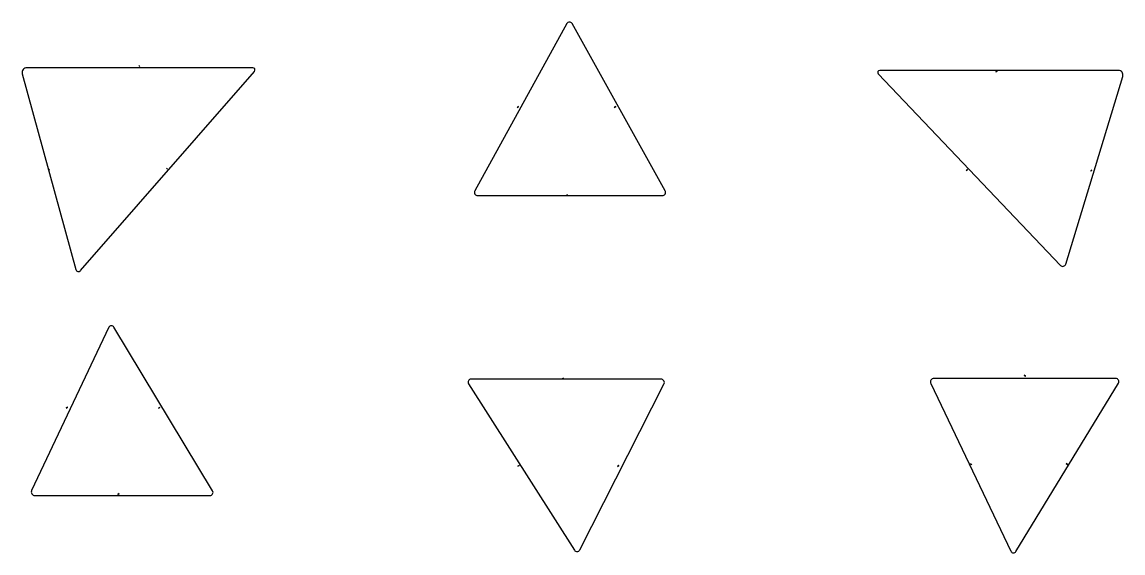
# Model space of a CAD drawing. Header units: metres. Extents: x -1 to 145, y -1 to 19.
# Drawn here: x 26.36 to 33.68, y 9.23 to 12.76 of the extents above; entities that cross this region are included whole.
import ezdxf

# ---------------------------------------------------------------- set-up
doc = ezdxf.new("R2010")
doc.units = ezdxf.units.M
doc.layers.add('LABELS', color=1, linetype='CONTINUOUS')
doc.layers.add('SHAPES', color=3, linetype='CONTINUOUS')

msp = doc.modelspace()

# ---------------------------------------------------------------- linework, layer by layer
at = {"layer": 'LABELS'}
for p, q in [((27.1368, 12.4697), (27.133, 12.4733)), ((27.133, 12.4733), (27.1406, 12.4661)), ((27.1368, 12.4697), (27.133, 12.4733)), ((27.1368, 12.4697), (27.133, 12.4733)), ((27.133, 12.4733), (27.133, 12.4733)), ((27.133, 12.4733), (27.1368, 12.4697)), ((27.133, 12.4733), (27.133, 12.4733)), ((27.133, 12.4733), (27.1406, 12.4661)), ((27.133, 12.4733), (27.1406, 12.4661)), ((27.1368, 12.4697), (27.133, 12.4733)), ((27.133, 12.4733), (27.133, 12.4733)), ((27.133, 12.4733), (27.1368, 12.4697)), ((27.1406, 12.4661), (27.133, 12.4733)), ((27.133, 12.4733), (27.133, 12.4733)), ((27.133, 12.4733), (27.1406, 12.4661)), ((27.1368, 12.4697), (27.133, 12.4733)), ((27.1406, 12.4661), (27.1368, 12.4697)), ((27.1406, 12.4661), (27.1368, 12.4697)), ((27.1368, 12.4697), (27.1406, 12.4661)), ((27.1406, 12.4661), (27.1368, 12.4697)), ((27.1368, 12.4697), (27.1406, 12.4661)), ((27.1406, 12.4661), (27.1368, 12.4697)), ((27.1368, 12.4697), (27.1406, 12.4661)), ((27.1406, 12.4661), (27.1368, 12.4697)), ((27.1368, 12.4697), (27.1406, 12.4661)), ((27.1406, 12.4661), (27.1368, 12.4697)), ((27.1406, 12.4661), (27.1406, 12.4661)), ((27.1406, 12.4661), (27.1406, 12.4661)), ((27.1406, 12.4661), (27.1406, 12.4661)), ((27.1406, 12.4661), (27.1406, 12.4661)), ((32.8336, 12.4302), (32.8415, 12.437)), ((32.8336, 12.4302), (32.8415, 12.437)), ((32.8336, 12.4302), (32.8415, 12.437)), ((32.8376, 12.4336), (32.8336, 12.4302)), ((32.8376, 12.4336), (32.8336, 12.4302)), ((32.8376, 12.4336), (32.8336, 12.4302)), ((32.8336, 12.4302), (32.8376, 12.4336)), ((32.8376, 12.4336), (32.8336, 12.4302)), ((32.8336, 12.4302), (32.8376, 12.4336)), ((32.8376, 12.4336), (32.8336, 12.4302)), ((32.8336, 12.4302), (32.8376, 12.4336)), ((32.8376, 12.4336), (32.8336, 12.4302)), ((32.8336, 12.4302), (32.8336, 12.4302)), ((32.8336, 12.4302), (32.8336, 12.4302)), ((32.8336, 12.4302), (32.8336, 12.4302)), ((32.8336, 12.4302), (32.8336, 12.4302)), ((32.8415, 12.437), (32.8376, 12.4336)), ((32.8415, 12.437), (32.8376, 12.4336)), ((32.8376, 12.4336), (32.8415, 12.437)), ((32.8415, 12.437), (32.8376, 12.4336)), ((32.8376, 12.4336), (32.8415, 12.437)), ((32.8415, 12.437), (32.8376, 12.4336)), ((32.8376, 12.4336), (32.8415, 12.437)), ((32.8415, 12.437), (32.8376, 12.4336)), ((32.8376, 12.4336), (32.8415, 12.437)), ((32.8415, 12.437), (32.8376, 12.4336)), ((32.8376, 12.4336), (32.8415, 12.437)), ((32.8415, 12.437), (32.8376, 12.4336)), ((32.8415, 12.437), (32.8415, 12.437)), ((32.8415, 12.437), (32.8415, 12.437)), ((32.8415, 12.437), (32.8415, 12.437)), ((32.8415, 12.437), (32.8415, 12.437)), ((29.6502, 12.1948), (29.6593, 12.1998)), ((29.6502, 12.1948), (29.6593, 12.1998)), ((29.6502, 12.1948), (29.6593, 12.1998)), ((29.6502, 12.1948), (29.6593, 12.1998)), ((29.6548, 12.1973), (29.6502, 12.1948)), ((29.6502, 12.1948), (29.6548, 12.1973)), ((29.6548, 12.1973), (29.6502, 12.1948)), ((29.6502, 12.1948), (29.6548, 12.1973)), ((29.6548, 12.1973), (29.6502, 12.1948)), ((29.6502, 12.1948), (29.6548, 12.1973)), ((29.6548, 12.1973), (29.6502, 12.1948)), ((29.6548, 12.1973), (29.6502, 12.1948)), ((29.6502, 12.1948), (29.6548, 12.1973)), ((29.6502, 12.1948), (29.6548, 12.1973)), ((29.6548, 12.1973), (29.6502, 12.1948)), ((29.6548, 12.1973), (29.6502, 12.1948)), ((29.6502, 12.1948), (29.6548, 12.1973)), ((29.6502, 12.1948), (29.6502, 12.1948)), ((29.6502, 12.1948), (29.6502, 12.1948)), ((29.6502, 12.1948), (29.6502, 12.1948)), ((29.6502, 12.1948), (29.6502, 12.1948)), ((29.6502, 12.1948), (29.6502, 12.1948)), ((29.6502, 12.1948), (29.6502, 12.1948)), ((29.6593, 12.1998), (29.6548, 12.1973)), ((29.6548, 12.1973), (29.6593, 12.1998)), ((29.6548, 12.1973), (29.6593, 12.1998)), ((29.6593, 12.1998), (29.6548, 12.1973)), ((29.6548, 12.1973), (29.6593, 12.1998)), ((29.6593, 12.1998), (29.6548, 12.1973)), ((29.6548, 12.1973), (29.6593, 12.1998)), ((29.6593, 12.1998), (29.6548, 12.1973)), ((29.6548, 12.1973), (29.6593, 12.1998)), ((29.6593, 12.1998), (29.6548, 12.1973)), ((29.6548, 12.1973), (29.6593, 12.1998)), ((29.6593, 12.1998), (29.6548, 12.1973)), ((29.6548, 12.1973), (29.6593, 12.1998)), ((29.6593, 12.1998), (29.6548, 12.1973)), ((29.6548, 12.1973), (29.6593, 12.1998)), ((29.6548, 12.1973), (29.6548, 12.1973)), ((29.6593, 12.1998), (29.6593, 12.1998)), ((29.6593, 12.1998), (29.6593, 12.1998)), ((29.6593, 12.1998), (29.6593, 12.1998)), ((29.6593, 12.1998), (29.6593, 12.1998)), ((29.6593, 12.1998), (29.6593, 12.1998)), ((30.2958, 12.1947), (30.3049, 12.1998)), ((30.2958, 12.1947), (30.3049, 12.1998)), ((30.2958, 12.1947), (30.3049, 12.1998)), ((30.2958, 12.1947), (30.3049, 12.1998)), ((30.2958, 12.1947), (30.3049, 12.1998)), ((30.3004, 12.1972), (30.2958, 12.1947)), ((30.2958, 12.1947), (30.3004, 12.1972)), ((30.3004, 12.1972), (30.2958, 12.1947)), ((30.2958, 12.1947), (30.3004, 12.1972)), ((30.3004, 12.1972), (30.2958, 12.1947)), ((30.2958, 12.1947), (30.3004, 12.1972)), ((30.3004, 12.1972), (30.2958, 12.1947)), ((30.3004, 12.1972), (30.2958, 12.1947)), ((30.2958, 12.1947), (30.3004, 12.1972)), ((30.2958, 12.1947), (30.3004, 12.1972)), ((30.3004, 12.1972), (30.2958, 12.1947)), ((30.3004, 12.1972), (30.2958, 12.1947)), ((30.2958, 12.1947), (30.2958, 12.1947)), ((30.2958, 12.1947), (30.2958, 12.1947)), ((30.2958, 12.1947), (30.2958, 12.1947)), ((30.2958, 12.1947), (30.2958, 12.1947)), ((30.2958, 12.1947), (30.2958, 12.1947)), ((30.3049, 12.1998), (30.3004, 12.1972)), ((30.3004, 12.1972), (30.3049, 12.1998)), ((30.3004, 12.1972), (30.3049, 12.1998)), ((30.3049, 12.1998), (30.3004, 12.1972)), ((30.3004, 12.1972), (30.3049, 12.1998)), ((30.3049, 12.1998), (30.3004, 12.1972)), ((30.3004, 12.1972), (30.3049, 12.1998)), ((30.3049, 12.1998), (30.3004, 12.1972)), ((30.3004, 12.1972), (30.3049, 12.1998)), ((30.3049, 12.1998), (30.3004, 12.1972)), ((30.3004, 12.1972), (30.3049, 12.1998)), ((30.3049, 12.1998), (30.3004, 12.1972)), ((30.3049, 12.1998), (30.3004, 12.1972)), ((30.3004, 12.1972), (30.3049, 12.1998)), ((30.3049, 12.1998), (30.3004, 12.1972)), ((30.3004, 12.1972), (30.3004, 12.1972)), ((30.3049, 12.1998), (30.3049, 12.1998)), ((30.3049, 12.1998), (30.3049, 12.1998)), ((30.3049, 12.1998), (30.3049, 12.1998)), ((30.3049, 12.1998), (30.3049, 12.1998)), ((30.3049, 12.1998), (30.3049, 12.1998)), ((27.3208, 11.7876), (27.317, 11.7912)), ((27.317, 11.7912), (27.317, 11.7912)), ((27.317, 11.7912), (27.3208, 11.7876)), ((27.317, 11.7912), (27.3246, 11.784)), ((27.3208, 11.7876), (27.317, 11.7912)), ((27.317, 11.7912), (27.317, 11.7912)), ((27.317, 11.7912), (27.3208, 11.7876)), ((27.3208, 11.7876), (27.317, 11.7912)), ((27.317, 11.7912), (27.317, 11.7912)), ((27.317, 11.7912), (27.3208, 11.7876)), ((27.3208, 11.7876), (27.317, 11.7912)), ((27.3208, 11.7876), (27.317, 11.7912)), ((27.317, 11.7912), (27.317, 11.7912)), ((27.317, 11.7912), (27.3208, 11.7876)), ((27.317, 11.7912), (27.317, 11.7912)), ((27.317, 11.7912), (27.3246, 11.784)), ((27.317, 11.7912), (27.3246, 11.784)), ((27.317, 11.7912), (27.3208, 11.7876)), ((27.3208, 11.7876), (27.317, 11.7912)), ((27.317, 11.7912), (27.3246, 11.784)), ((27.317, 11.7912), (27.3208, 11.7876)), ((27.3208, 11.7876), (27.317, 11.7912)), ((27.317, 11.7912), (27.3246, 11.784)), ((27.3246, 11.784), (27.3208, 11.7876)), ((27.3208, 11.7876), (27.3246, 11.784)), ((27.3208, 11.7876), (27.3246, 11.784)), ((27.3246, 11.784), (27.3208, 11.7876)), ((27.3208, 11.7876), (27.3246, 11.784)), ((27.3246, 11.784), (27.3208, 11.7876)), ((27.3208, 11.7876), (27.3246, 11.784)), ((27.3246, 11.784), (27.3208, 11.7876)), ((27.3208, 11.7876), (27.3246, 11.784)), ((27.3246, 11.784), (27.3208, 11.7876)), ((27.3208, 11.7876), (27.3246, 11.784)), ((27.3246, 11.784), (27.3208, 11.7876)), ((27.3208, 11.7876), (27.3208, 11.7876)), ((27.3208, 11.7876), (27.3208, 11.7876)), ((26.536, 11.7835), (26.5322, 11.7871)), ((26.5322, 11.7871), (26.5322, 11.7871)), ((26.5322, 11.7871), (26.536, 11.7835)), ((26.5322, 11.7871), (26.5398, 11.7799)), ((26.536, 11.7835), (26.5322, 11.7871)), ((26.5322, 11.7871), (26.5322, 11.7871)), ((26.5322, 11.7871), (26.536, 11.7835)), ((26.536, 11.7835), (26.5322, 11.7871)), ((26.5322, 11.7871), (26.5322, 11.7871)), ((26.5322, 11.7871), (26.536, 11.7835)), ((26.536, 11.7835), (26.5322, 11.7871)), ((26.536, 11.7835), (26.5322, 11.7871)), ((26.5322, 11.7871), (26.5322, 11.7871)), ((26.5322, 11.7871), (26.536, 11.7835)), ((26.5322, 11.7871), (26.5322, 11.7871)), ((26.5322, 11.7871), (26.5398, 11.7799)), ((26.5322, 11.7871), (26.5398, 11.7799)), ((26.536, 11.7835), (26.5322, 11.7871)), ((26.5322, 11.7871), (26.5322, 11.7871)), ((26.5322, 11.7871), (26.536, 11.7835)), ((26.5322, 11.7871), (26.536, 11.7835)), ((26.536, 11.7835), (26.5322, 11.7871)), ((26.5322, 11.7871), (26.5322, 11.7871)), ((26.5322, 11.7871), (26.536, 11.7835)), ((26.5398, 11.7799), (26.536, 11.7835)), ((26.536, 11.7835), (26.5398, 11.7799)), ((26.536, 11.7835), (26.5398, 11.7799)), ((26.5398, 11.7799), (26.536, 11.7835)), ((26.536, 11.7835), (26.5398, 11.7799)), ((26.5398, 11.7799), (26.536, 11.7835)), ((26.536, 11.7835), (26.5398, 11.7799)), ((26.5398, 11.7799), (26.536, 11.7835)), ((26.536, 11.7835), (26.5398, 11.7799)), ((26.5398, 11.7799), (26.536, 11.7835)), ((26.536, 11.7835), (26.5398, 11.7799)), ((26.5398, 11.7799), (26.536, 11.7835)), ((26.536, 11.7835), (26.5398, 11.7799)), ((26.5398, 11.7799), (26.536, 11.7835)), ((26.536, 11.7835), (26.5398, 11.7799)), ((26.536, 11.7835), (26.5398, 11.7799)), ((26.5398, 11.7799), (26.536, 11.7835)), ((26.536, 11.7835), (26.5398, 11.7799)), ((26.5398, 11.7799), (26.5398, 11.7799)), ((26.5398, 11.7799), (26.5398, 11.7799)), ((26.5398, 11.7799), (26.5398, 11.7799)), ((26.5398, 11.7799), (26.5398, 11.7799)), ((26.5398, 11.7799), (26.5398, 11.7799)), ((26.5398, 11.7799), (26.5398, 11.7799)), ((27.3246, 11.784), (27.3246, 11.784)), ((27.3246, 11.784), (27.3246, 11.784)), ((27.3246, 11.784), (27.3246, 11.784)), ((27.3246, 11.784), (27.3246, 11.784)), ((32.6365, 11.7752), (32.6444, 11.782)), ((32.6365, 11.7752), (32.6444, 11.782)), ((32.6365, 11.7752), (32.6444, 11.782)), ((32.6365, 11.7752), (32.6444, 11.782)), ((32.6365, 11.7752), (32.6444, 11.782)), ((32.6405, 11.7786), (32.6365, 11.7752)), ((32.6365, 11.7752), (32.6405, 11.7786)), ((32.6405, 11.7786), (32.6365, 11.7752)), ((32.6365, 11.7752), (32.6405, 11.7786)), ((32.6405, 11.7786), (32.6365, 11.7752)), ((32.6365, 11.7752), (32.6405, 11.7786)), ((32.6405, 11.7786), (32.6365, 11.7752)), ((32.6405, 11.7786), (32.6365, 11.7752)), ((32.6365, 11.7752), (32.6405, 11.7786)), ((32.6365, 11.7752), (32.6405, 11.7786)), ((32.6405, 11.7786), (32.6365, 11.7752)), ((32.6365, 11.7752), (32.6405, 11.7786)), ((32.6405, 11.7786), (32.6365, 11.7752)), ((32.6365, 11.7752), (32.6365, 11.7752)), ((32.6365, 11.7752), (32.6365, 11.7752)), ((32.6365, 11.7752), (32.6365, 11.7752)), ((32.6365, 11.7752), (32.6365, 11.7752)), ((32.6365, 11.7752), (32.6365, 11.7752)), ((32.6444, 11.782), (32.6405, 11.7786)), ((32.6405, 11.7786), (32.6444, 11.782)), ((32.6405, 11.7786), (32.6444, 11.782)), ((32.6444, 11.782), (32.6405, 11.7786)), ((32.6405, 11.7786), (32.6444, 11.782)), ((32.6444, 11.782), (32.6405, 11.7786)), ((32.6405, 11.7786), (32.6444, 11.782)), ((32.6444, 11.782), (32.6405, 11.7786)), ((32.6405, 11.7786), (32.6444, 11.782)), ((32.6444, 11.782), (32.6405, 11.7786)), ((32.6405, 11.7786), (32.6444, 11.782)), ((32.6444, 11.782), (32.6405, 11.7786)), ((32.6405, 11.7786), (32.6405, 11.7786)), ((32.6405, 11.7786), (32.6405, 11.7786)), ((32.6444, 11.782), (32.6444, 11.782)), ((32.6444, 11.782), (32.6444, 11.782)), ((32.6444, 11.782), (32.6444, 11.782)), ((32.6444, 11.782), (32.6444, 11.782)), ((33.4638, 11.7711), (33.4717, 11.7779)), ((33.4638, 11.7711), (33.4717, 11.7779)), ((33.4638, 11.7711), (33.4717, 11.7779)), ((33.4638, 11.7711), (33.4717, 11.7779)), ((33.4678, 11.7745), (33.4638, 11.7711)), ((33.4638, 11.7711), (33.4678, 11.7745)), ((33.4678, 11.7745), (33.4638, 11.7711)), ((33.4638, 11.7711), (33.4678, 11.7745)), ((33.4678, 11.7745), (33.4638, 11.7711)), ((33.4638, 11.7711), (33.4678, 11.7745)), ((33.4678, 11.7745), (33.4638, 11.7711)), ((33.4678, 11.7745), (33.4638, 11.7711)), ((33.4638, 11.7711), (33.4678, 11.7745)), ((33.4638, 11.7711), (33.4678, 11.7745)), ((33.4678, 11.7745), (33.4638, 11.7711)), ((33.4678, 11.7745), (33.4638, 11.7711)), ((33.4638, 11.7711), (33.4678, 11.7745)), ((33.4638, 11.7711), (33.4638, 11.7711)), ((33.4638, 11.7711), (33.4638, 11.7711)), ((33.4638, 11.7711), (33.4638, 11.7711)), ((33.4638, 11.7711), (33.4638, 11.7711)), ((33.4638, 11.7711), (33.4638, 11.7711)), ((33.4638, 11.7711), (33.4638, 11.7711)), ((33.4717, 11.7779), (33.4678, 11.7745)), ((33.4678, 11.7745), (33.4717, 11.7779)), ((33.4678, 11.7745), (33.4717, 11.7779)), ((33.4717, 11.7779), (33.4678, 11.7745)), ((33.4678, 11.7745), (33.4717, 11.7779)), ((33.4717, 11.7779), (33.4678, 11.7745)), ((33.4678, 11.7745), (33.4717, 11.7779)), ((33.4717, 11.7779), (33.4678, 11.7745)), ((33.4678, 11.7745), (33.4717, 11.7779)), ((33.4717, 11.7779), (33.4678, 11.7745)), ((33.4678, 11.7745), (33.4717, 11.7779)), ((33.4717, 11.7779), (33.4678, 11.7745)), ((33.4678, 11.7745), (33.4717, 11.7779)), ((33.4717, 11.7779), (33.4678, 11.7745)), ((33.4678, 11.7745), (33.4717, 11.7779)), ((33.4678, 11.7745), (33.4678, 11.7745)), ((33.4717, 11.7779), (33.4717, 11.7779)), ((33.4717, 11.7779), (33.4717, 11.7779)), ((33.4717, 11.7779), (33.4717, 11.7779)), ((33.4717, 11.7779), (33.4717, 11.7779)), ((33.4717, 11.7779), (33.4717, 11.7779)), ((29.9747, 11.6098), (29.9838, 11.6148)), ((29.9747, 11.6098), (29.9838, 11.6148)), ((29.9793, 11.6123), (29.9747, 11.6098)), ((29.9793, 11.6123), (29.9747, 11.6098)), ((29.9793, 11.6123), (29.9747, 11.6098)), ((29.9747, 11.6098), (29.9793, 11.6123)), ((29.9793, 11.6123), (29.9747, 11.6098)), ((29.9747, 11.6098), (29.9793, 11.6123)), ((29.9793, 11.6123), (29.9747, 11.6098)), ((29.9793, 11.6123), (29.9747, 11.6098)), ((29.9747, 11.6098), (29.9793, 11.6123)), ((29.9793, 11.6123), (29.9747, 11.6098)), ((29.9747, 11.6098), (29.9793, 11.6123)), ((29.9793, 11.6123), (29.9747, 11.6098)), ((29.9747, 11.6098), (29.9747, 11.6098)), ((29.9747, 11.6098), (29.9747, 11.6098)), ((29.9747, 11.6098), (29.9747, 11.6098)), ((29.9747, 11.6098), (29.9747, 11.6098)), ((29.9838, 11.6148), (29.9793, 11.6123)), ((29.9838, 11.6148), (29.9793, 11.6123)), ((29.9793, 11.6123), (29.9838, 11.6148)), ((29.9838, 11.6148), (29.9793, 11.6123)), ((29.9793, 11.6123), (29.9838, 11.6148)), ((29.9838, 11.6148), (29.9793, 11.6123)), ((29.9793, 11.6123), (29.9838, 11.6148)), ((29.9838, 11.6148), (29.9793, 11.6123)), ((29.9793, 11.6123), (29.9838, 11.6148)), ((29.9838, 11.6148), (29.9793, 11.6123)), ((29.9793, 11.6123), (29.9838, 11.6148)), ((29.9838, 11.6148), (29.9793, 11.6123)), ((29.9793, 11.6123), (29.9838, 11.6148)), ((29.9838, 11.6148), (29.9793, 11.6123)), ((29.9838, 11.6148), (29.9838, 11.6148)), ((29.9838, 11.6148), (29.9838, 11.6148)), ((29.9838, 11.6148), (29.9838, 11.6148)), ((29.9838, 11.6148), (29.9838, 11.6148)), ((33.0255, 10.412), (33.0212, 10.415)), ((33.0212, 10.415), (33.0298, 10.409)), ((33.0255, 10.412), (33.0212, 10.415)), ((33.0255, 10.412), (33.0212, 10.415)), ((33.0212, 10.415), (33.0212, 10.415)), ((33.0212, 10.415), (33.0255, 10.412)), ((33.0255, 10.412), (33.0212, 10.415)), ((33.0212, 10.415), (33.0212, 10.415)), ((33.0212, 10.415), (33.0255, 10.412)), ((33.0255, 10.412), (33.0212, 10.415)), ((33.0212, 10.415), (33.0298, 10.409)), ((33.0255, 10.412), (33.0212, 10.415)), ((33.0212, 10.415), (33.0212, 10.415)), ((33.0212, 10.415), (33.0255, 10.412)), ((33.0298, 10.409), (33.0212, 10.415)), ((33.0212, 10.415), (33.0212, 10.415)), ((33.0212, 10.415), (33.0298, 10.409)), ((33.0255, 10.412), (33.0212, 10.415)), ((33.0298, 10.409), (33.0255, 10.412)), ((33.0298, 10.409), (33.0255, 10.412)), ((33.0255, 10.412), (33.0298, 10.409)), ((33.0298, 10.409), (33.0255, 10.412)), ((33.0255, 10.412), (33.0298, 10.409)), ((33.0298, 10.409), (33.0255, 10.412)), ((33.0255, 10.412), (33.0298, 10.409)), ((33.0298, 10.409), (33.0255, 10.412)), ((33.0255, 10.412), (33.0298, 10.409)), ((33.0298, 10.409), (33.0255, 10.412)), ((33.0255, 10.412), (33.0298, 10.409)), ((33.0298, 10.409), (33.0255, 10.412)), ((33.0298, 10.409), (33.0298, 10.409)), ((33.0298, 10.409), (33.0298, 10.409)), ((33.0298, 10.409), (33.0298, 10.409)), ((33.0298, 10.409), (33.0298, 10.409)), ((29.9481, 10.3904), (29.9572, 10.3955)), ((29.9481, 10.3904), (29.9572, 10.3955)), ((29.9527, 10.393), (29.9481, 10.3904)), ((29.9527, 10.393), (29.9481, 10.3904)), ((29.9527, 10.393), (29.9481, 10.3904)), ((29.9481, 10.3904), (29.9527, 10.393)), ((29.9527, 10.393), (29.9481, 10.3904)), ((29.9481, 10.3904), (29.9527, 10.393)), ((29.9527, 10.393), (29.9481, 10.3904)), ((29.9527, 10.393), (29.9481, 10.3904)), ((29.9481, 10.3904), (29.9527, 10.393)), ((29.9527, 10.393), (29.9481, 10.3904)), ((29.9481, 10.3904), (29.9527, 10.393)), ((29.9527, 10.393), (29.9481, 10.3904)), ((29.9481, 10.3904), (29.9481, 10.3904)), ((29.9481, 10.3904), (29.9481, 10.3904)), ((29.9481, 10.3904), (29.9481, 10.3904)), ((29.9481, 10.3904), (29.9481, 10.3904)), ((29.9572, 10.3955), (29.9527, 10.393)), ((29.9572, 10.3955), (29.9527, 10.393)), ((29.9527, 10.393), (29.9572, 10.3955)), ((29.9572, 10.3955), (29.9527, 10.393)), ((29.9527, 10.393), (29.9572, 10.3955)), ((29.9572, 10.3955), (29.9527, 10.393)), ((29.9527, 10.393), (29.9572, 10.3955)), ((29.9572, 10.3955), (29.9527, 10.393)), ((29.9527, 10.393), (29.9572, 10.3955)), ((29.9572, 10.3955), (29.9527, 10.393)), ((29.9527, 10.393), (29.9572, 10.3955)), ((29.9572, 10.3955), (29.9527, 10.393)), ((29.9527, 10.393), (29.9572, 10.3955)), ((29.9572, 10.3955), (29.9527, 10.393)), ((29.9572, 10.3955), (29.9572, 10.3955)), ((29.9572, 10.3955), (29.9572, 10.3955)), ((29.9572, 10.3955), (29.9572, 10.3955)), ((29.9572, 10.3955), (29.9572, 10.3955)), ((26.6504, 10.1974), (26.6593, 10.2027)), ((26.6593, 10.2027), (26.6504, 10.1974)), ((26.6504, 10.1974), (26.6593, 10.2027)), ((26.6504, 10.1974), (26.6593, 10.2027)), ((26.6548, 10.2), (26.6504, 10.1974)), ((26.6504, 10.1974), (26.6548, 10.2)), ((26.6548, 10.2), (26.6504, 10.1974)), ((26.6504, 10.1974), (26.6548, 10.2)), ((26.6548, 10.2), (26.6504, 10.1974)), ((26.6548, 10.2), (26.6504, 10.1974)), ((26.6504, 10.1974), (26.6548, 10.2)), ((26.6548, 10.2), (26.6504, 10.1974)), ((26.6504, 10.1974), (26.6548, 10.2)), ((26.6548, 10.2), (26.6504, 10.1974)), ((26.6548, 10.2), (26.6504, 10.1974)), ((26.6504, 10.1974), (26.6548, 10.2)), ((26.6504, 10.1974), (26.6548, 10.2)), ((26.6548, 10.2), (26.6504, 10.1974)), ((26.6504, 10.1974), (26.6548, 10.2)), ((26.6504, 10.1974), (26.6504, 10.1974)), ((26.6504, 10.1974), (26.6504, 10.1974)), ((26.6504, 10.1974), (26.6504, 10.1974)), ((26.6504, 10.1974), (26.6504, 10.1974)), ((26.6504, 10.1974), (26.6504, 10.1974)), ((26.6504, 10.1974), (26.6504, 10.1974)), ((26.6504, 10.1974), (26.6504, 10.1974)), ((26.6593, 10.2027), (26.6548, 10.2)), ((26.6548, 10.2), (26.6593, 10.2027)), ((26.6548, 10.2), (26.6593, 10.2027)), ((26.6593, 10.2027), (26.6548, 10.2)), ((26.6548, 10.2), (26.6593, 10.2027)), ((26.6593, 10.2027), (26.6548, 10.2)), ((26.6548, 10.2), (26.6593, 10.2027)), ((26.6593, 10.2027), (26.6548, 10.2)), ((26.6548, 10.2), (26.6593, 10.2027)), ((26.6593, 10.2027), (26.6548, 10.2)), ((26.6548, 10.2), (26.6593, 10.2027)), ((26.6593, 10.2027), (26.6548, 10.2)), ((26.6548, 10.2), (26.6593, 10.2027)), ((26.6593, 10.2027), (26.6548, 10.2)), ((26.6548, 10.2), (26.6593, 10.2027)), ((26.6548, 10.2), (26.6593, 10.2027)), ((26.6593, 10.2027), (26.6548, 10.2)), ((26.6548, 10.2), (26.6593, 10.2027)), ((26.6593, 10.2027), (26.6593, 10.2027)), ((26.6593, 10.2027), (26.6593, 10.2027)), ((26.6593, 10.2027), (26.6593, 10.2027)), ((26.6593, 10.2027), (26.6593, 10.2027)), ((26.6593, 10.2027), (26.6593, 10.2027)), ((26.6593, 10.2027), (26.6593, 10.2027)), ((27.2643, 10.1956), (27.2733, 10.2009)), ((27.2733, 10.2009), (27.2643, 10.1956)), ((27.2643, 10.1956), (27.2733, 10.2009)), ((27.2643, 10.1956), (27.2733, 10.2009)), ((27.2643, 10.1956), (27.2733, 10.2009)), ((27.2643, 10.1956), (27.2733, 10.2009)), ((27.2733, 10.2009), (27.2643, 10.1956)), ((27.2643, 10.1956), (27.2733, 10.2009)), ((27.2688, 10.1982), (27.2643, 10.1956)), ((27.2643, 10.1956), (27.2688, 10.1982)), ((27.2688, 10.1982), (27.2643, 10.1956)), ((27.2643, 10.1956), (27.2688, 10.1982)), ((27.2688, 10.1982), (27.2643, 10.1956)), ((27.2688, 10.1982), (27.2643, 10.1956)), ((27.2643, 10.1956), (27.2688, 10.1982)), ((27.2688, 10.1982), (27.2643, 10.1956)), ((27.2643, 10.1956), (27.2688, 10.1982)), ((27.2688, 10.1982), (27.2643, 10.1956)), ((27.2643, 10.1956), (27.2688, 10.1982)), ((27.2688, 10.1982), (27.2643, 10.1956)), ((27.2643, 10.1956), (27.2643, 10.1956)), ((27.2643, 10.1956), (27.2643, 10.1956)), ((27.2643, 10.1956), (27.2643, 10.1956)), ((27.2643, 10.1956), (27.2643, 10.1956)), ((27.2643, 10.1956), (27.2643, 10.1956)), ((27.2733, 10.2009), (27.2688, 10.1982)), ((27.2688, 10.1982), (27.2733, 10.2009)), ((27.2688, 10.1982), (27.2733, 10.2009)), ((27.2733, 10.2009), (27.2688, 10.1982)), ((27.2688, 10.1982), (27.2733, 10.2009)), ((27.2733, 10.2009), (27.2688, 10.1982)), ((27.2688, 10.1982), (27.2733, 10.2009)), ((27.2733, 10.2009), (27.2688, 10.1982)), ((27.2688, 10.1982), (27.2733, 10.2009)), ((27.2733, 10.2009), (27.2688, 10.1982)), ((27.2688, 10.1982), (27.2733, 10.2009)), ((27.2733, 10.2009), (27.2688, 10.1982)), ((27.2688, 10.1982), (27.2688, 10.1982)), ((27.2733, 10.2009), (27.2733, 10.2009)), ((27.2733, 10.2009), (27.2733, 10.2009)), ((27.2733, 10.2009), (27.2733, 10.2009)), ((27.2733, 10.2009), (27.2733, 10.2009)), ((27.2733, 10.2009), (27.2733, 10.2009)), ((29.6539, 9.8108), (29.663, 9.8159)), ((29.663, 9.8159), (29.6539, 9.8108)), ((29.6539, 9.8108), (29.663, 9.8159)), ((29.6539, 9.8108), (29.663, 9.8159)), ((29.6539, 9.8108), (29.663, 9.8159)), ((29.6584, 9.8133), (29.6539, 9.8108)), ((29.6539, 9.8108), (29.6584, 9.8133)), ((29.6584, 9.8133), (29.6539, 9.8108)), ((29.6539, 9.8108), (29.6584, 9.8133)), ((29.6584, 9.8133), (29.6539, 9.8108)), ((29.6584, 9.8133), (29.6539, 9.8108)), ((29.6539, 9.8108), (29.6584, 9.8133)), ((29.6584, 9.8133), (29.6539, 9.8108)), ((29.6539, 9.8108), (29.6584, 9.8133)), ((29.6584, 9.8133), (29.6539, 9.8108)), ((29.6539, 9.8108), (29.6584, 9.8133)), ((29.6584, 9.8133), (29.6539, 9.8108)), ((29.6584, 9.8133), (29.6539, 9.8108)), ((29.6539, 9.8108), (29.6584, 9.8133)), ((29.6539, 9.8108), (29.6539, 9.8108)), ((29.6539, 9.8108), (29.6539, 9.8108)), ((29.6539, 9.8108), (29.6539, 9.8108)), ((29.6539, 9.8108), (29.6539, 9.8108)), ((29.6539, 9.8108), (29.6539, 9.8108)), ((29.6539, 9.8108), (29.6539, 9.8108)), ((29.663, 9.8159), (29.6584, 9.8133)), ((29.6584, 9.8133), (29.663, 9.8159)), ((29.6584, 9.8133), (29.663, 9.8159)), ((29.663, 9.8159), (29.6584, 9.8133)), ((29.6584, 9.8133), (29.663, 9.8159)), ((29.663, 9.8159), (29.6584, 9.8133)), ((29.6584, 9.8133), (29.663, 9.8159)), ((29.663, 9.8159), (29.6584, 9.8133)), ((29.6584, 9.8133), (29.663, 9.8159)), ((29.663, 9.8159), (29.6584, 9.8133)), ((29.6584, 9.8133), (29.663, 9.8159)), ((29.663, 9.8159), (29.6584, 9.8133)), ((29.6584, 9.8133), (29.663, 9.8159)), ((29.663, 9.8159), (29.6584, 9.8133)), ((29.6584, 9.8133), (29.663, 9.8159)), ((29.6584, 9.8133), (29.6584, 9.8133)), ((29.663, 9.8159), (29.663, 9.8159)), ((29.663, 9.8159), (29.663, 9.8159)), ((29.663, 9.8159), (29.663, 9.8159)), ((29.663, 9.8159), (29.663, 9.8159)), ((29.663, 9.8159), (29.663, 9.8159)), ((30.3178, 9.8099), (30.3269, 9.815)), ((30.3269, 9.815), (30.3178, 9.8099)), ((30.3178, 9.8099), (30.3269, 9.815)), ((30.3178, 9.8099), (30.3269, 9.815)), ((30.3223, 9.8125), (30.3178, 9.8099)), ((30.3178, 9.8099), (30.3223, 9.8125)), ((30.3223, 9.8125), (30.3178, 9.8099)), ((30.3178, 9.8099), (30.3223, 9.8125)), ((30.3223, 9.8125), (30.3178, 9.8099)), ((30.3223, 9.8125), (30.3178, 9.8099)), ((30.3178, 9.8099), (30.3223, 9.8125)), ((30.3223, 9.8125), (30.3178, 9.8099)), ((30.3178, 9.8099), (30.3223, 9.8125)), ((30.3223, 9.8125), (30.3178, 9.8099)), ((30.3223, 9.8125), (30.3178, 9.8099)), ((30.3178, 9.8099), (30.3223, 9.8125)), ((30.3178, 9.8099), (30.3223, 9.8125)), ((30.3223, 9.8125), (30.3178, 9.8099)), ((30.3178, 9.8099), (30.3223, 9.8125)), ((30.3269, 9.815), (30.3223, 9.8125)), ((30.3223, 9.8125), (30.3269, 9.815)), ((30.3223, 9.8125), (30.3269, 9.815)), ((30.3269, 9.815), (30.3223, 9.8125)), ((30.3223, 9.8125), (30.3269, 9.815)), ((30.3269, 9.815), (30.3223, 9.8125)), ((30.3223, 9.8125), (30.3269, 9.815)), ((30.3269, 9.815), (30.3223, 9.8125)), ((30.3223, 9.8125), (30.3269, 9.815)), ((30.3269, 9.815), (30.3223, 9.8125)), ((30.3223, 9.8125), (30.3269, 9.815)), ((30.3269, 9.815), (30.3223, 9.8125)), ((30.3223, 9.8125), (30.3269, 9.815)), ((30.3269, 9.815), (30.3223, 9.8125)), ((30.3223, 9.8125), (30.3269, 9.815)), ((30.3223, 9.8125), (30.3269, 9.815)), ((30.3269, 9.815), (30.3223, 9.8125)), ((30.3223, 9.8125), (30.3269, 9.815)), ((30.3269, 9.815), (30.3269, 9.815)), ((30.3269, 9.815), (30.3269, 9.815)), ((30.3269, 9.815), (30.3269, 9.815)), ((30.3269, 9.815), (30.3269, 9.815)), ((30.3269, 9.815), (30.3269, 9.815)), ((30.3269, 9.815), (30.3269, 9.815)), ((32.6678, 9.8239), (32.6635, 9.8269)), ((32.6635, 9.8269), (32.6635, 9.8269)), ((32.6635, 9.8269), (32.6678, 9.8239)), ((32.6635, 9.8269), (32.6721, 9.8209)), ((32.6678, 9.8239), (32.6635, 9.8269)), ((32.6635, 9.8269), (32.6635, 9.8269)), ((32.6635, 9.8269), (32.6678, 9.8239)), ((32.6721, 9.8209), (32.6635, 9.8269)), ((32.6635, 9.8269), (32.6635, 9.8269)), ((32.6635, 9.8269), (32.6721, 9.8209)), ((32.6678, 9.8239), (32.6635, 9.8269)), ((32.6678, 9.8239), (32.6635, 9.8269)), ((32.6635, 9.8269), (32.6635, 9.8269)), ((32.6635, 9.8269), (32.6678, 9.8239)), ((32.6678, 9.8239), (32.6635, 9.8269)), ((32.6635, 9.8269), (32.6635, 9.8269)), ((32.6635, 9.8269), (32.6678, 9.8239)), ((32.6678, 9.8239), (32.6635, 9.8269)), ((32.6635, 9.8269), (32.6721, 9.8209)), ((32.6635, 9.8269), (32.6678, 9.8239)), ((32.6678, 9.8239), (32.6635, 9.8269)), ((32.6635, 9.8269), (32.6721, 9.8209)), ((32.6635, 9.8269), (32.6678, 9.8239)), ((32.6678, 9.8239), (32.6635, 9.8269)), ((32.6635, 9.8269), (32.6721, 9.8209)), ((32.6721, 9.8209), (32.6678, 9.8239)), ((32.6678, 9.8239), (32.6721, 9.8209)), ((32.6678, 9.8239), (32.6721, 9.8209)), ((32.6721, 9.8209), (32.6678, 9.8239)), ((32.6678, 9.8239), (32.6721, 9.8209)), ((32.6721, 9.8209), (32.6678, 9.8239)), ((32.6678, 9.8239), (32.6721, 9.8209)), ((32.6721, 9.8209), (32.6678, 9.8239)), ((32.6678, 9.8239), (32.6721, 9.8209)), ((32.6721, 9.8209), (32.6678, 9.8239)), ((32.6678, 9.8239), (32.6721, 9.8209)), ((32.6721, 9.8209), (32.6678, 9.8239)), ((32.6678, 9.8239), (32.6678, 9.8239)), ((32.6678, 9.8239), (32.6678, 9.8239)), ((32.6721, 9.8209), (32.6721, 9.8209)), ((32.6721, 9.8209), (32.6721, 9.8209)), ((32.6721, 9.8209), (32.6721, 9.8209)), ((32.6721, 9.8209), (32.6721, 9.8209)), ((33.305, 9.8248), (33.3007, 9.8278)), ((33.3007, 9.8278), (33.3007, 9.8278)), ((33.3007, 9.8278), (33.305, 9.8248)), ((33.3007, 9.8278), (33.3093, 9.8218)), ((33.305, 9.8248), (33.3007, 9.8278)), ((33.3007, 9.8278), (33.3007, 9.8278)), ((33.3007, 9.8278), (33.305, 9.8248)), ((33.3093, 9.8218), (33.3007, 9.8278)), ((33.3007, 9.8278), (33.3007, 9.8278)), ((33.3007, 9.8278), (33.3093, 9.8218)), ((33.305, 9.8248), (33.3007, 9.8278)), ((33.305, 9.8248), (33.3007, 9.8278)), ((33.3007, 9.8278), (33.3007, 9.8278)), ((33.3007, 9.8278), (33.305, 9.8248)), ((33.305, 9.8248), (33.3007, 9.8278)), ((33.3007, 9.8278), (33.3007, 9.8278)), ((33.3007, 9.8278), (33.305, 9.8248)), ((33.305, 9.8248), (33.3007, 9.8278)), ((33.3007, 9.8278), (33.3093, 9.8218)), ((33.3007, 9.8278), (33.305, 9.8248)), ((33.305, 9.8248), (33.3007, 9.8278)), ((33.3007, 9.8278), (33.3093, 9.8218)), ((33.305, 9.8248), (33.3007, 9.8278)), ((33.3007, 9.8278), (33.3007, 9.8278)), ((33.3007, 9.8278), (33.305, 9.8248)), ((33.3093, 9.8218), (33.305, 9.8248)), ((33.305, 9.8248), (33.3093, 9.8218)), ((33.305, 9.8248), (33.3093, 9.8218)), ((33.3093, 9.8218), (33.305, 9.8248)), ((33.305, 9.8248), (33.3093, 9.8218)), ((33.3093, 9.8218), (33.305, 9.8248)), ((33.305, 9.8248), (33.3093, 9.8218)), ((33.3093, 9.8218), (33.305, 9.8248)), ((33.305, 9.8248), (33.3093, 9.8218)), ((33.3093, 9.8218), (33.305, 9.8248)), ((33.305, 9.8248), (33.3093, 9.8218)), ((33.3093, 9.8218), (33.305, 9.8248)), ((33.305, 9.8248), (33.305, 9.8248)), ((33.305, 9.8248), (33.3093, 9.8218)), ((33.3093, 9.8218), (33.305, 9.8248)), ((33.305, 9.8248), (33.3093, 9.8218)), ((33.3093, 9.8218), (33.3093, 9.8218)), ((33.3093, 9.8218), (33.3093, 9.8218)), ((33.3093, 9.8218), (33.3093, 9.8218)), ((33.3093, 9.8218), (33.3093, 9.8218)), ((33.3093, 9.8218), (33.3093, 9.8218)), ((30.3178, 9.8099), (30.3178, 9.8099)), ((30.3178, 9.8099), (30.3178, 9.8099)), ((30.3178, 9.8099), (30.3178, 9.8099)), ((30.3178, 9.8099), (30.3178, 9.8099)), ((30.3178, 9.8099), (30.3178, 9.8099)), ((30.3178, 9.8099), (30.3178, 9.8099)), ((30.3178, 9.8099), (30.3178, 9.8099)), ((26.9954, 9.6234), (27.0043, 9.6288)), ((27.0043, 9.6288), (26.9954, 9.6234)), ((26.9954, 9.6234), (27.0043, 9.6288)), ((26.9954, 9.6234), (27.0043, 9.6288)), ((26.9998, 9.6261), (26.9954, 9.6234)), ((26.9998, 9.6261), (26.9954, 9.6234)), ((26.9998, 9.6261), (26.9954, 9.6234)), ((26.9954, 9.6234), (26.9998, 9.6261)), ((26.9998, 9.6261), (26.9954, 9.6234)), ((26.9998, 9.6261), (26.9954, 9.6234)), ((26.9954, 9.6234), (26.9998, 9.6261)), ((26.9998, 9.6261), (26.9954, 9.6234)), ((26.9954, 9.6234), (26.9998, 9.6261)), ((26.9998, 9.6261), (26.9954, 9.6234)), ((26.9954, 9.6234), (26.9954, 9.6234)), ((26.9954, 9.6234), (26.9954, 9.6234)), ((26.9954, 9.6234), (26.9954, 9.6234)), ((26.9954, 9.6234), (26.9954, 9.6234)), ((27.0043, 9.6288), (26.9998, 9.6261)), ((27.0043, 9.6288), (26.9998, 9.6261)), ((26.9998, 9.6261), (27.0043, 9.6288)), ((27.0043, 9.6288), (26.9998, 9.6261)), ((26.9998, 9.6261), (27.0043, 9.6288)), ((27.0043, 9.6288), (26.9998, 9.6261)), ((26.9998, 9.6261), (27.0043, 9.6288)), ((27.0043, 9.6288), (26.9998, 9.6261)), ((26.9998, 9.6261), (27.0043, 9.6288)), ((27.0043, 9.6288), (26.9998, 9.6261)), ((26.9998, 9.6261), (27.0043, 9.6288)), ((27.0043, 9.6288), (26.9998, 9.6261)), ((27.0043, 9.6288), (27.0043, 9.6288)), ((27.0043, 9.6288), (27.0043, 9.6288)), ((27.0043, 9.6288), (27.0043, 9.6288)), ((27.0043, 9.6288), (27.0043, 9.6288))]:
    msp.add_line(p, q, dxfattribs=at)
at = {"layer": 'SHAPES'}
for p, q in [((29.9807, 12.7513), (29.3686, 11.6402)), ((30.6335, 11.64), (30.015, 12.7513)), ((27.8919, 12.4582), (26.3893, 12.4582)), ((26.3584, 12.4176), (26.7149, 11.1179)), ((26.747, 11.1105), (27.903, 12.4338)), ((32.051, 12.4174), (33.2621, 11.145)), ((33.6478, 12.4403), (32.0608, 12.4403)), ((33.2976, 11.1534), (33.6771, 12.4007)), ((29.3875, 11.6082), (30.6148, 11.6082)), ((26.9356, 10.7335), (26.4211, 9.6505)), ((27.6243, 9.6469), (26.9686, 10.7351)), ((29.327, 10.359), (30.0306, 9.253)), ((30.6058, 10.3887), (29.3433, 10.3887)), ((30.0661, 9.2547), (30.6261, 10.3555)), ((32.4004, 10.3596), (32.9333, 9.2453)), ((33.631, 10.3937), (32.4218, 10.3937)), ((32.9666, 9.2436), (33.6481, 10.3632)), ((26.4427, 9.6164), (27.6071, 9.6164))]:
    msp.add_line(p, q, dxfattribs=at)
for centre, radius, start, end in [((29.9978, 12.7418), 0.0196, -330.90184, -208.85034), ((26.3893, 12.4261), 0.0321, -270, -164.66046), ((27.8919, 12.4435), 0.0147, -401.13795, -270), ((32.0608, 12.4267), 0.0135, -270.00001, -136.41466), ((33.6478, 12.4096), 0.0307, -16.92193, 90), ((29.3875, 11.6298), 0.0216, -208.85034, -90), ((30.6148, 11.6296), 0.0214, -90, 29.09816), ((33.2774, 11.1596), 0.0212, -136.41468, -16.92193), ((26.733, 11.1228), 0.0187, -164.66046, -41.13795), ((26.9525, 10.7255), 0.0187, -328.92551, -205.41134), ((29.3433, 10.3694), 0.0193, -270, -147.53537), ((30.6058, 10.3659), 0.0228, -386.96384, -270), ((32.4218, 10.3699), 0.0238, -270, -154.44003), ((33.631, 10.3736), 0.02, -31.32869, 90), ((26.4427, 9.6403), 0.0239, -205.41134, -90), ((27.6071, 9.6365), 0.0202, -90, 31.07449), ((30.0479, 9.264), 0.0205, -147.53537, -26.96384), ((32.9504, 9.2534), 0.0189, -154.44003, -31.32869)]:
    msp.add_arc(centre, radius, start, end, dxfattribs=at)

doc.saveas('drawing.dxf')
